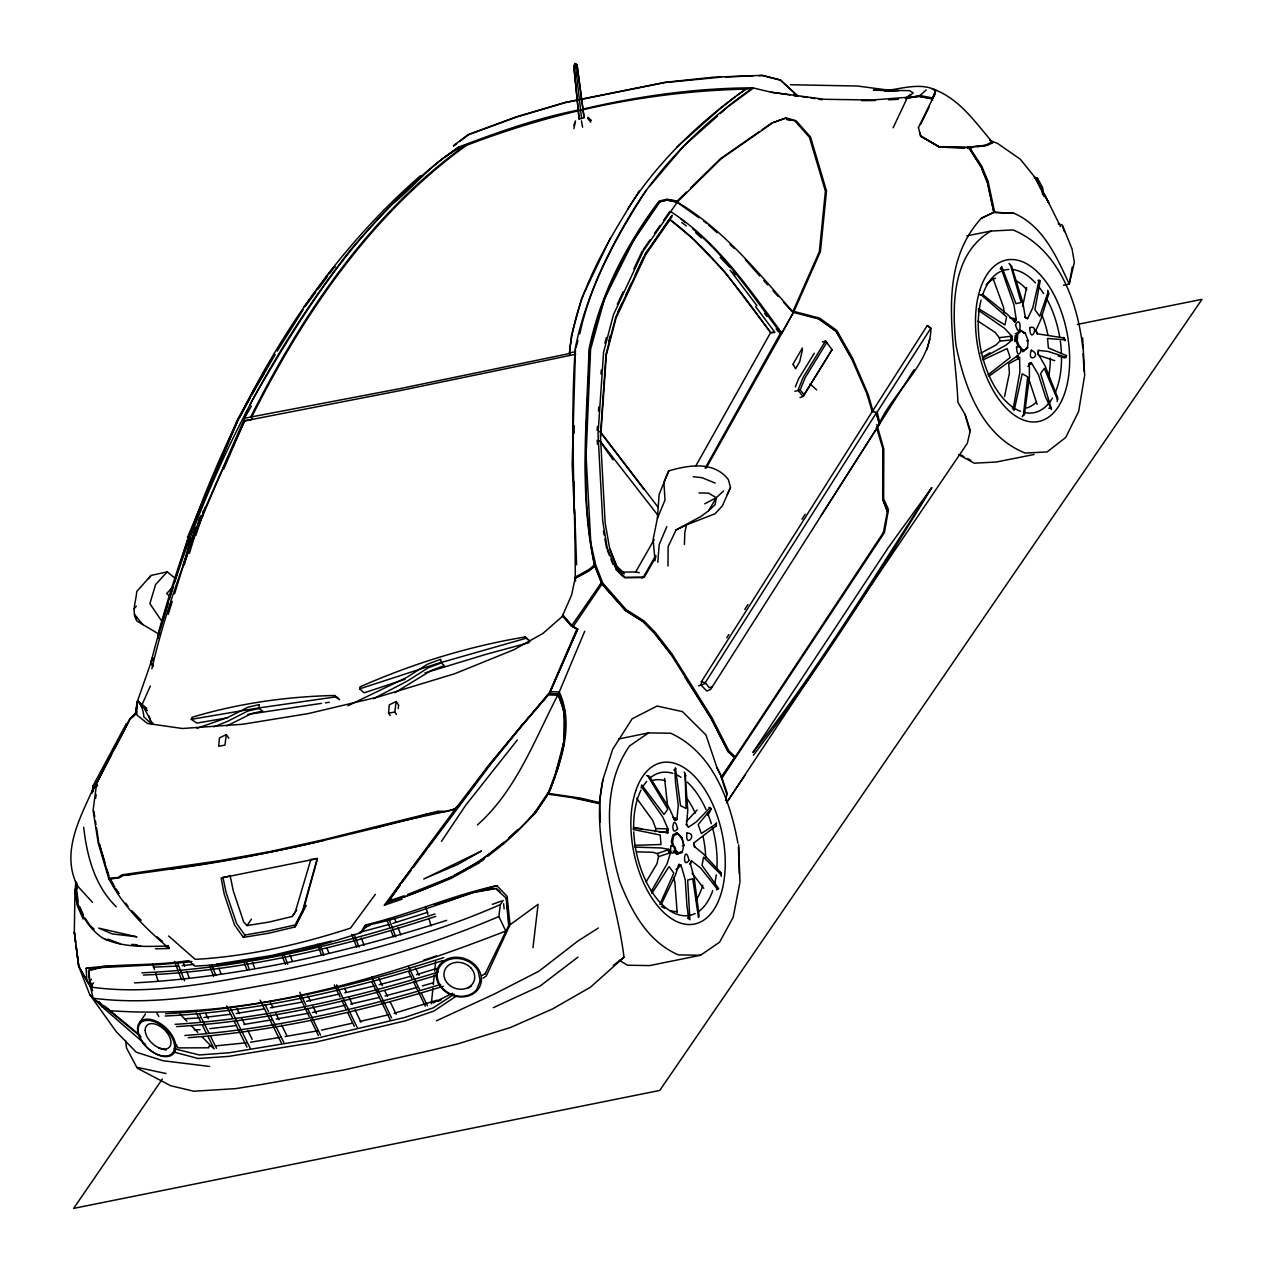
<?xml version="1.0" encoding="UTF-8"?>
<svg xmlns="http://www.w3.org/2000/svg" width="1272" height="1272" viewBox="0 0 1272 1272"><rect width="100%" height="100%" fill="white"/><g stroke="black" fill="none" stroke-linecap="round" stroke-linejoin="round"><path stroke-width="1.5" d="M574.117 482.008L574.324 499.626M574.117 433.323L574.117 425.532M882.784 449.429L882.688 499.467L887.538 512.123M75.827 888.094C75.891 907.874 86.305 926.366 102.237 937.814C122.621 948.022 146.137 946.495 168.333 946.05M76.336 889.684L76.877 882.832M76.829 888.953L76.845 887.856M667.991 566.04L668.134 546.642L676.036 529.947L700.92 516.464L708.583 510.788L715.118 504.65L716.263 497.702L723.561 490.992M564.736 732.275L564.895 714.864M883.595 532.205L734.739 757.699L728.22 751.736L711.318 718.505L670.98 654.428L654.476 633.17L643.06 621.579L625.586 610.56L601.974 584.087L594.835 565.77C579.65 494.967 587.362 421.525 589.715 349.784C600.686 295.676 626.81 246.196 659.135 201.866L666.592 200.006L678.024 201.23L721.351 158.634L772.867 122.748L786.319 117.978L796.065 120.745L810.534 136.994L826.514 190.959L820.44 251.49L793.49 312.435L706.278 467.937M1037.221 333.805L1035.837 330.1L1037.221 333.805L1064.282 338.034L1065.173 340.753M78.148 901.657L76.336 887.363L74.984 889.732L74.333 932.058L78.753 966.386L89.74 994.577L116.181 1031.608L136.231 1052.214L163.07 1060.737L209.657 1066.461M428.06 847.708L490.674 764.186L522.474 725.151L549.552 693.542L558.583 693.86C573.322 725.676 560.427 761.674 548.407 792.345L534.844 812.331M691.443 860.794L690.124 864.356L691.443 860.794L700.697 868.076L717.567 889.382L718.664 888.635L702.033 865.373L703.575 857.185L721.303 874.945L721.129 876.313M562.796 615.092L571.907 625.363L577.552 629.29L571.589 626.062L562.796 615.092L571.637 594.946L575.119 578.283L588.65 570.556L594.835 565.77L594.406 564.959C579.11 494.252 586.726 420.857 589.031 349.196C600.066 294.977 626.015 245.162 659.023 201.119L667.053 199.179L678.024 201.23L676.752 201.485L677.276 202.153C723.991 229.675 757.889 272.478 793.378 312.419L819.184 319.129L836.229 331.356L851.97 359.022M712.352 686.53L709.379 687.786L705.245 682.714L876.249 413.098L872.783 410.745L927.256 325.6L930.897 328.128C931.152 363.808 890.798 394.384 878.237 426.009L710.603 689.456L706.866 691.046L701.254 685.29L701.397 681.697L872.783 410.745M641.104 788.052L641.756 784.999L664.016 814.478L667.8 809.183L648.036 776.159L646.494 775.427M575.516 578.013L575.23 577.106C575.453 500.755 569.84 424.45 575.294 348.067C585.692 297.282 608.35 250.234 635.428 206.35C665.622 159.239 707.2 119.95 752.833 87.848L771.055 92.22L790.039 94.859M684.113 772.12L685.083 773.519L686.117 808.515L680.536 805.637L675.416 767.779M575.421 349.784L572.162 464.534L574.435 514.063M151.766 724.054L143.816 716.867C143.402 706.246 134.339 689.519 137.058 715.134L147.457 723.482L182.437 728.506L242.682 724.261L308.317 713.576L377.959 697.04L454.851 673.683L513.872 649.738L542.905 633.456L562.78 616.046M684.416 544.527L684.797 532.698L686.53 524.843L715.118 513.729L722.417 505.795L730.51 487.478L728.395 479.655C713.974 460.782 688.486 465.027 668.722 470.91L663.889 482.247L665.018 499.991L657.401 518.372L653.124 539.344L655.016 560.682M932.503 100.424L932.153 98.707L919.099 96.402L872.004 100.011L824.367 99.28L771.055 92.22M989.934 352.805L982.556 357.114L982.986 359.865L1007.106 348.592L1010.175 357.512L988.137 374.779L989.266 376.401M884.342 90.725C901.037 89.088 919.974 82.124 935.969 90.233L931.979 99.916L932.153 98.707M1022.132 416.66L1023.372 415.419L1027.697 376.814L1022.211 373.825L1014.166 410.427L1012.242 407.883M1057.159 401.491L1057.763 397.802L1045.107 365.986L1038.016 353.664L1038.429 350.388L1047.905 351.406L1065.825 357.225L1066.588 355.381M597.156 430.397L597.427 426.502M598.476 410.935L598.746 407.04M600.988 373.968L601.259 370.072M600.734 436.185L606.331 355.015L616.093 317.984L645.794 254.495L669.438 220.581M657.401 518.372L659.135 494.474L668.722 470.91M715.659 826.609L716.311 822.682M657.799 562.335L659.182 544.575L666.814 526.672M1015.136 335.665L1014.69 341.405L1016.074 341.119L1016.662 333.487L1020.414 330.132L1025.137 333.041L1028.078 340.499L1027.49 348.146L1022.354 351.772M226.925 725.883L251.522 713.592L262.7 711.048L258.963 708.504L259.281 704.593L248.088 707.137L227.704 717.503L197.065 728.284M390.234 715.595L388.58 713.163L389.296 704.831L396.18 701.508L398.661 705.165L398.2 708.663M707.852 815.352L711.255 808.992L710.062 807.64L696.436 821.776L688.502 827.213L686.53 824.956L687.77 810.328L685.083 773.519M1023.372 415.419L1024.437 414.656L1029.414 377.307L1029.334 363.347L1031.21 362.568L1038.54 374.922L1045.441 396.737L1051.467 409.584M985.434 145.231L968.342 147.282L968.231 148.506L967.451 147.345L939.293 146.884L920.817 136.104L939.722 147.043L968.819 147.584L981.157 166.696L987.438 181.816L993.861 212.345L1014.007 213.314C1043.294 225.939 1056.634 256.928 1069.227 284.069L1063.392 285.246M676.879 819.629L675.989 818.405L674.001 819.279L674.939 820.472L676.879 819.629L678.278 805.303L675.48 782.137L674.828 769.481L675.83 768.717M75.732 881.258L75.35 889.51L76.447 888.301M431.367 1003.815L432.909 988.423M433.307 984.576L434.261 974.972M434.658 971.124L435.628 961.505M570.492 355.317L569.411 353.536L571.494 335.57L581.686 298.189L610.226 238.357M532.968 947.719L538.088 904.344L510.04 924.76L486.286 975.99L483.01 978.184M655.398 831.729L655.78 828.549L652.695 820.392L636.652 798.244M93.476 982.843L90.598 987.04L93.063 998.186L110.06 1010.699C245.909 1020.224 380.455 979.774 505.795 931.04L498.847 916.524L500.357 904.583L503.235 900.369M95.654 798.244L96.147 794.491M226.337 734.596L224.953 745.106L218.72 746.251L219.436 737.919L226.337 734.596L228.817 738.253M396.451 714.467L394.797 712.018L396.18 701.508M159.223 634.855L159.747 631.039M158.889 633.885L159.413 630.022M641.708 787.05L662.712 816.974L668.293 829.519L667.832 832.842L666.464 832.333L666.926 828.915L655.78 828.549M1013.212 408.566L1019.874 372.108L1019.619 357.861L1017.727 355.556L989.378 375.876M91.95 793.426L93.031 785.778L126.405 723.53M92.84 791.836L93.365 788.115L96.704 785.54M93.333 791.105L93.858 787.384L97.388 785.094M157.935 638.401L158.968 630.992C206.255 461.688 285.516 292.878 420.46 175.775M548.407 792.345L548.598 794.253L580.159 798.752L599.207 803.22L602.944 779.529L612.643 749.351L632.184 718.76L657.099 706.04L682.492 711.652L706.008 735.041L717.074 768.002L721.701 777.272L727.218 793.156L725.501 800.549M584.087 117.644L577.043 64.84L575.262 63.6L573.783 66.096L579.142 119.091L584.087 117.644L577.043 64.84L573.831 65.794L579.142 119.091M602.944 779.529C589.97 839.933 617.015 898.207 623.964 957.26L590.478 987.199L552.62 1008.919L510.406 1027.522L457.761 1043.899L430.62 1050.449L343.631 1070.022L260.553 1084.682L235.495 1088.641L193.853 1091.233L170.782 1085.763L137.265 1068.194M405.084 679.28L364.11 692.843L359.674 688.836L359.96 686.912C412.7 663.666 468.207 646.415 525.098 636.97L529.915 641.12M152.227 658.944L137.646 700.649L135.707 713.163L129.76 718.998L96.624 783.584L93.079 810.487L98.23 843.05L108.629 878.237L119.409 877.442L122.589 875.359M564.116 714.546L564.72 710.682M573.831 128.599L575.389 122.064M137.487 701.365L135.436 713.894L130.03 719.093L116.96 743.85M1084.396 376.957L1078.64 411.428L1065.713 437.457L1047.142 451.926L1025.2 453.07C981.793 435.803 964.446 387.07 955.924 344.76C951.806 305.248 952.219 253.605 991.047 231.043L1012.989 229.914C1058.781 248.883 1077.702 302.132 1082.806 347.892M1072.232 267.184L1069.227 284.069L1074.347 262.35L1072.073 249.074L1062.613 225.716M158.793 634.044L136.915 621.022C131.255 611.753 136.009 601.306 136.788 591.464L151.018 575.453L167.22 571.843L175.52 578.633M548.598 794.253L548.741 793.41C561.047 761.785 574.499 724.738 559.267 691.936L584.691 631.294M650.867 246.307L672.157 215.302L645.54 253.478L615.791 317.046L606.013 354.236L600.416 435.549L605.138 522.728L609.67 548.677L616.666 566.422L624.266 573.942M739.684 883.595L733.165 917.319L719.586 942.202L700.57 955.256L649.61 965.591L627.462 965.225L619.385 960.328M1022.577 306.52L1026.631 287.44M883.324 532.841L887.458 511.01L882.943 499.817L883.166 449.906L876.376 426.963M1004.546 396.61L1009.427 372.998L1008.712 363.856L1019.619 357.861M402.127 899.145L384.367 905.203L455.249 809.087L458.254 806.718L456.998 808.404C430.572 815.67 402.842 819.629 376.146 827.738M1011.383 266.42L1009.03 263.368M1027.84 366.479L1031.21 362.568M151.861 668.802C171.799 582.624 207.813 500.945 244.749 420.857L243.97 418.393L247.833 409.934M637.32 851.858L652.647 852.256L657.274 853.576L658.562 856.628L656.924 863.879L646.192 881.703M673.158 850.952L676.529 854.291L682.205 852.319L683.811 845.149L681.935 837.882L677.849 833.844L673.953 835.386L672.522 841.619L674.399 848.869L678.485 852.924L682.38 851.381M802.521 349.466L799.691 361.725L795.572 368.785L793.521 364.937M635.443 847.931L634.664 845.339L661.027 844.497L660.216 835.02L633.249 829.503L633.551 827.468L642.058 828.867M1029.334 363.347L1028.984 364.81L1030.908 364.015M557.231 770.514L559.203 762.898M562.176 751.466L564.148 743.834M153.467 665.733L150.891 662.505C189.385 513.347 255.465 370.47 351.056 249.201C383.699 212.058 417.566 174.868 458.779 147.027C497.956 132.209 537.627 117.978 578.84 109.964M555.769 772.661L563.735 742.212L564.212 711.414L558.074 694.592L549.79 694.353M927.002 349.45L929.737 339.036M604.916 343.17L606.394 337.525M608.747 341.309L610.194 335.776M579.778 333.884C590.828 281.78 617.715 234.7 646.24 190.244M575.93 347.94L577.965 340.546M573.831 125.276L575.548 120.888M1047.715 290.318L1048.287 291.59L1039.733 316.283L1034.899 309.7L1040.258 280.555L1039.049 280.349L1032.737 307.888L1027.553 318.7L1024.787 316.712L1027.553 318.7M794.889 391.299L800.168 389.963L805.208 377.609L826.832 342.406L825.544 340.976L803.268 377.164L797.989 390.234L803.093 396.435L832.047 349.657L803.093 396.435L800.009 397.5M195.761 535.528L205.094 507.464M193.996 537.007L199.64 517.99M183.136 565.118L191.039 538.867M184.265 564.879L195.538 527.387M189.449 553.272L200.722 515.78M685.703 776.302L685.99 775.379M160.304 629.163L168.27 602.992M169.399 599.255L173.374 586.169M174.518 582.433L187.588 539.439M168.206 614.456L172.261 601.322M174.582 593.817L190.784 541.284L245.544 416.183L251.379 406.118M109.265 878.713L109.09 879.286C123.591 906.666 145.771 928.751 169.303 948.483L155.47 948.785M635.634 847.12L661.456 847.979L669.231 849.426L670.551 852.717L667.132 863.704L651.407 891.195L651.884 893.373L669.04 866.566L673.81 873.101L659.914 904.297L661.186 904.456L675.448 874.993L678.978 864.372L681.061 865.167L685.258 879.922L686.896 905.139L688.645 918.543L689.901 919.688L687.659 880.081L692.747 878.745L698.471 917.478L699.123 915.888L694.162 877.664L690.187 863.084M310.956 859.157L295.343 911.706L292.258 916.492L269.267 922.025L247.007 925.587L243.747 922.089L233.364 891.211L230.073 875.438M549.552 693.542L577.552 629.29L571.43 626.142L562.256 615.871M150.891 662.505L152.608 657.354M648.036 776.159L649.277 776.397L655.509 787.718M227.147 717.901L196.826 723.084L191.293 719.316L192.008 717.313C238.166 703.384 286.311 696.611 334.457 695.482L338.622 698.312M1048.287 291.59L1048.685 293.784L1040.941 319.304L1035.837 330.497M153.037 658.228L150.557 663.73L153.212 666.003M1000.253 269.012L1001.7 266.627L1015.946 303.674L1021.162 302.434L1010.35 264.56M550.172 789.451L552.795 782.646M554.115 779.243L555.419 775.825M978.597 311.704L978.502 308.571L1004.944 324.948L1006.645 316.823L981.284 294.961L979.694 294.85M934.046 96.577L935.222 93.54M932.169 99.359L935.54 90.805L931.963 88.722C958.77 97.658 974.877 121.874 992.542 142.369L986.309 145.39L977.421 146.852M795.334 386.927L798.625 378.77L814.303 353.234M550.092 691.857L577.822 628.813M223.554 469.448L244.367 421.032M199.879 510.835L201.389 507.162M205.921 496.175L208.195 490.69M209.705 487.017L211.979 481.532M213.489 477.875L215.747 472.373M217.274 468.716L237.419 421.398M187.477 537.468L237.308 419.983L267.708 365.239M188.145 537.579L236.862 422.463M150.366 686.005L141.383 706.103L147.409 710.571M243.97 418.393L250.679 417.057C302.545 313.564 370.438 213.601 465.473 145.088L466.315 145.437C555.467 111.189 650.628 91.139 746.203 89.104L753.056 88.277L729.11 105.926M576.868 629.147L549.52 692.429L489.386 764.329L455.837 808.356M676.02 869.555L681.061 865.167M250.139 404.846L252.46 399.758C292.528 330.577 334.806 261.73 391.633 204.792C416.008 185.14 436.153 157.728 465.473 145.088M727.25 494.458L730.51 487.478M617.286 304.342L623.089 291.94M633.853 268.901L642.137 251.172M617.874 312.117L622.008 303.308M626.126 294.5L631.071 283.942M635.205 275.134L643.457 257.532M893.119 127.82L907.143 98.071M1048.207 294.802L1048.685 293.784M109.551 878.332L109.09 879.286L119.266 877.68L122.382 875.661C189.751 866.916 256.96 856.215 323.104 840.553M134.752 714.657L136.454 711.143M485.03 974.05L509.038 924.776L508.498 918.956M918.257 127.884L932.551 98.882L919.004 96.306L907.333 98.198M93.031 785.778L96.481 783.123L116.245 744.47M920.403 124.608L929.037 107.325M678.978 864.372L678.262 865.771L680.425 866.582M726.884 794.634L721.288 777.303L734.596 757.683M294.977 926.986L303.086 911.086L317.507 858.568L221.121 877.966L224.19 894.041L234.509 924.903L243.365 937.369L268.646 933.235L294.977 926.986L306.234 905.41M547.294 794.269L547.898 793.092M130.03 719.093L115.1 747.825M239.247 417.932L255.751 386.736L264.067 373.507M111.411 754.757L96.481 783.123M721.288 777.303L735.264 756.729L728.84 750.782L711.795 717.44L671.886 653.808L655.318 632.454L643.743 620.704L626.11 609.606L602.737 583.021L595.662 564.736L590.828 543.208L586.074 455.917L590.558 349.418L604.534 298.682L633.615 240.472L659.866 201.866L667.546 200.006L677.276 202.153L643.266 250.95L613.438 314.756L603.564 352.344L598.031 434.054L602.721 521.17L607.253 548.073L615.441 567.678L625.156 577.424L644.3 577.25L655.986 556.802M878.237 426.009L914.043 369.707M237.641 420.635L249.948 398.438M251.84 395.02L275.181 354.411M779.609 333.471L781.883 333.01L793.378 312.419M695.816 465.95L770.641 332.564C740.717 291.701 710.857 249.741 669.629 219.372L667.355 222.648M705.149 468.16L780.611 332.962C753.167 296.71 727.886 258.105 692.668 228.737M92.618 990.634L86.894 980.903L86.114 968.342L159.62 964.573L186.905 962.188L189.194 960.948L194.743 966.116C251.284 963.54 307.156 950.502 360.739 932.71L364.762 925.603C409.934 917.525 452.53 897.491 496.891 885.662L507.099 896.331L510.04 924.76M615.934 567.328L620.863 572.146L635.666 571.971L654.206 539.535M655.827 555.323L643.171 577.472L624.027 577.647M877.267 426.629L879.827 423.067L877.171 412.048L930.897 328.128M792.774 364.555L802.378 348.035M708.583 510.788L716.263 497.702L708.599 493.138L698.996 492.964M1016.296 319.749L1015.12 318.716L1013.736 321.069L1014.961 322.023L1016.296 319.749L1013.975 304.835L1001.096 268.185M931.708 487.701C873.912 577.17 818.866 668.675 752.913 752.515L888.746 546.928L931.708 487.701C875.852 579.189 818.357 669.867 753.406 755.218M277.248 351.104L303.118 309.748M726.741 637.876L728.856 634.537M744.74 609.511L747.904 604.502M801.98 519.23L805.16 514.222M919.099 96.402L926.207 89.962M821.187 515.43L879.556 423.926L876.249 413.098L873.133 411.079M639.275 190.927C608.08 240.869 574.96 293.705 569.411 353.536L399.98 388.628L250.679 417.057M627.859 208.831C658.34 161.003 700.379 121.238 746.457 88.531M441.511 841.317L465.584 805.399L517.338 739.986M835.625 638.194L726.439 802.823M836.706 636.557L842.08 628.416M844.242 625.156L849.617 617M851.779 613.74L967.324 443.292L970.345 430.349L965.066 414.433L957.927 402.35C955.447 341.309 935.349 268.36 981.38 218.196L993.861 212.345L987.883 184.838M243.365 937.369L245.305 934.491M573.259 626.412L601.974 584.087M727.473 801.265L744.899 775.491M139.936 1022.1L145.469 1013.975M92.474 986.897L89.517 981.968L91.409 979.202M247.007 925.587L251.443 919.131M162.339 1079.006L73.633 1208.4L659.739 1090.438L1202.008 299.333L1077.384 324.408M292.258 916.492L296.678 910.021M722.162 777.892L884.453 532.539L888.476 509.579L883.643 498.799L883.786 448.968L876.821 424.594M571.907 625.363L601.29 582.799M535.289 812.888L548.359 793.601C560.491 762.85 573.163 726.662 558.154 694.846L558.074 694.592C534.447 739.827 516.448 790.31 477.366 824.987M643.266 249.566L650.024 239.867M654.524 233.396L660.152 225.319M663.539 220.469L669.756 211.565M645.381 254.177L648.688 249.439M304.167 306.775L333.28 267.597L335.379 266.866M305.2 306.441L315.663 292.322M318 289.189L327.302 276.66M329.639 273.512L334.282 267.247M401.825 882.863L410.951 870.636M413.225 867.583L426.915 849.235M375.335 894.359L350.468 928.131C300.256 944.46 248.008 956.385 195.188 959.374L168.604 935.969M490.165 764.09L399.647 884.612L387.992 901.848L405.784 896.537M148.427 578.76L151.018 575.453M456.521 808.149L457.777 806.559M489.656 764.838L521.886 725.056M649.992 185.823L683.795 145.994L717.408 116.165M521.377 725.787L548.28 694.878L558.154 694.846M686.292 821.505L697.12 809.994M134.005 608.795L136.374 606.203M167.22 571.843L155.597 584.548L149.873 603.659L161.941 621.436M173.119 586.535L166.648 593.595L169.685 596.012M360.739 932.71L366.05 927.018L370.152 925.285M711.223 808.738L698.153 824.654L701.349 833.51L716.518 823.572M978.995 310.702L1004.451 328.255L1011.924 336.142L1012.385 339.815L999.84 341.087L996.199 344.855L980.871 353.139M1017.727 355.556L1016.694 356.605L1018.649 358.99M535.353 811.584C497.304 856.962 444.278 885.455 387.992 901.848L400.171 885.121L388.103 901.816L391.283 901.466M517.068 831.681L535.369 813.094L548.471 793.299M671.791 217.226L669.629 219.372L692.97 238.818L725.056 272.113L770.641 332.564M686.403 192.12L676.545 201.819L699.028 217.862M690.632 187.954L720.238 158.857L758.859 131.938M384.367 905.203L391.585 898.684M508.959 837.707L517.577 829.646M517.497 830.966L504.571 843.05L487.653 856.406M1027.601 347.336L1024.183 350.388L1019.89 347.749L1017.234 340.976L1017.775 334.027L1021.178 330.99L1025.471 333.63M676.64 147.282L720.477 108.359L735.391 96.688M720.318 113.558L727.632 107.071M594.406 564.959L588.936 569.538L575.23 577.106M132.542 717.313L136.024 713.735L137.646 700.649L146.789 708.345M1040.957 189.401L1035.217 177.667L1020.255 159.159L997.534 143.418L989.727 140.349M457.189 807.466C445.772 814.541 431.256 810.773 419.203 816.942C337.032 837.771 254.591 858.25 170.384 869.158M906.093 98.866L913.232 92.936L909.559 90.63L873.371 90.169L898.302 90.853M1012.385 339.815L1005.977 345.125L983.081 357.798M594.819 566.294L588.777 571.08L575.119 578.283L575.628 580.986M906.634 97.483L910.482 94.446M97.594 785.54L93.365 788.115C79.723 818.739 60.786 852.304 77.338 885.789L92.554 902.436M504.65 841.73L480.053 861.144L454.597 875.216M481.5 861.255L484.584 858.823M1065.825 357.225L1064.903 357.925L1058.129 356.033M613.263 965.448L623.964 957.26M577.933 957.148L540.012 986.102L493.377 1007.663M453.691 146.057L456.664 143.8M459.637 141.526L468.573 134.737L516.75 117.008L565.643 102.555L665.033 82.553L721.383 77.115M453.341 145.755L468.239 134.514L516.416 116.817L565.293 102.364L664.684 82.362L713.21 77.21L762.278 75.334L780.324 79.945L797.624 95.909L793.823 95.384M204.442 510.183L203.011 511.265L203.266 515.812M445.534 156.917L458.779 147.027L460.432 148.236M716.375 825.655L693.876 842.891L694.576 846.834L693.876 842.891M762.071 129.696L771.738 122.971M466.315 145.437C371.281 214.03 303.324 313.993 251.443 417.534L251.92 419.442L244.749 420.857L400.457 390.536L575.644 354.268M736.885 95.511L746.203 89.104M737.903 843.193C730.176 800.517 712.892 752.563 670.71 733.244L648.577 732.879L629.561 745.933C601.99 785.571 606.919 837.564 619.814 881.623C631.357 911.197 647.782 941.773 678.421 954.89L700.57 955.256M981.284 294.961L982.334 294.245L1007.313 314.264L1014.961 322.023M456.823 995.706L433.927 1011.049L405.402 1020.812L315.583 1042.166L228.531 1056.412L198.162 1058.511L173.755 1052.024M468.287 988.042L471.562 985.848M877.171 412.048L876.042 412.796L879.556 423.926M454.247 994.132L433.18 1007.885L404.894 1017.409L315.79 1038.461L229.326 1052.739L199.275 1054.965L174.2 1048.732M598.317 928.019L577.711 941.169L539.01 971.156L494.204 994.1L436.407 1020.828M482.104 975.513L485.379 973.541M394.733 692.811L431.16 670.503L444.31 665.622L441.32 662.919L440.684 659.293L427.551 664.191L406.961 677.276L347.94 705.722M479.973 862.464L451.115 878.427L407.597 895.806M437.95 1001.477L441.225 999.713M658.562 856.628L670.551 852.717M704.783 503.807L716.263 497.702M373.539 698.694L407.597 680.902L428.187 667.816L441.32 662.919M549.265 694.146L550.299 693.622M673.81 770.005L674.828 769.481M905.346 98.501L919.688 95.48L932.933 98.023M433.132 1002.924L452.514 993.225M993.496 142.289L987.247 145.326L968.342 147.282M676.036 529.947L686.53 524.843M986.961 144.483L991.54 142.273M981.38 218.196L994.02 212.281M705.229 683.525L698.455 685.862M657.274 853.576L669.231 849.426M500.357 904.583C429.427 935.747 354.109 955.065 278.441 970.679C216.669 981.396 153.546 995.928 90.598 987.04M498.847 916.524C428.298 946.861 353.998 967.324 278.822 982.429C217.782 993.639 155.327 1006.311 93.063 998.186M407.676 894.486L451.21 877.108M213.871 726.789L227.402 721.415L247.77 711.048L258.963 708.504M682.396 845.737L683.78 845.451L681.697 837.453L677.197 833.001L672.904 834.702L671.346 841.555L672.586 846.357M165.853 946.829L167.475 946.225M492.391 904.36L501.422 901.037M773.408 122.382L785.19 118.201L794.936 120.983L809.405 137.233L825.401 191.198L819.327 251.729L792.631 312.165L783.441 302.148M448.809 900.878L472.453 892.515M822.443 342.041L825.544 340.976L832.047 349.657M118.996 876.806L122.128 874.802L218.959 860.794L270.157 851.524L323.024 839.854L437.997 811.218L444.31 811.345M388.612 901.085L391.363 900.147M393.175 899.527L404.051 895.822M435.803 916.381C341.389 947.433 242.952 971.077 143.386 975.067M442.72 960.599C352.916 989.346 259.615 1011.335 165.233 1016.026M437.361 975.052C352.662 1000.889 265.196 1021.305 176.633 1026.599M443.276 986.277C360.421 1011.812 274.832 1031.147 188.288 1037.682M427.678 912.278L392.825 923.377M434.96 913.98C340.308 945.048 241.664 968.644 141.86 972.81M423.592 960.233L436.439 955.892M443.721 957.593C353.727 986.579 260.204 1008.426 165.63 1013.736M436.582 968.469L416.405 974.686M438.363 972.031C352.885 998.297 264.528 1018.777 175.123 1024.342M716.486 889.748L717.567 889.382M440.605 984.48C357.448 1009.666 271.683 1029.318 184.869 1035.456M437.107 1000.174L394.082 1013.339M359.674 688.836L436.853 663.714L526.592 638.115M446.647 920.356C345.523 952.633 240.774 977.166 134.53 982.89M424.991 672.92L486.222 654.269L529.168 642.63M365.875 924.855C410.3 914.234 452.307 895.218 496.891 885.662M389.168 924.41L359.292 932.44M410.92 976.244L379.151 984.751M416.834 987.469L385.066 995.976M422.32 985.911L433.323 982.779M434.96 904.615L447.092 901.339M331.817 940.946L272.081 955.431L216.24 964.208M388.58 1014.754L360.04 1021.448M375.335 985.721L344.807 992.812M379.358 997.423L350.722 1004.021M103.366 966.958L88.484 970.647L89.517 981.968M321.482 1030.145L352.328 1023.181M306.552 1001.287L339.067 994.084M312.467 1012.512L344.982 1005.293M310.479 859.856L317.316 858.362L302.752 910.068L295.168 924.935L269.505 930.738L244.86 935.047L236.56 923.393L226.13 892.562L222.95 877.362L229.596 876.138M582.687 109.138C638.496 96.147 695.434 88.038 752.833 87.848M569.713 352.853L574.865 351.803M618.749 738.937L648.577 732.879M1015.279 333.757L1016.662 333.487M1023.769 333.312L1025.137 333.041M1026.711 340.769L1028.078 340.499M1026.122 348.433L1027.49 348.146M641.374 577.838L644.3 577.25M675.83 833.271L677.197 833.001M680.329 837.723L681.697 837.453M680.822 852.59L682.205 852.319M966.815 235.845L991.047 231.043M1034.104 454.502L996.167 462.038L974.209 463.183L958.516 454.645M388.58 713.163L394.797 712.018M264.497 1008.855L236.195 1013.482M270.221 1007.822L302.736 1001.986M272.319 1019.747L243.97 1024.437M276.151 1019.047L308.651 1013.196M86.114 968.342C119.743 963.429 154.278 966.116 188.065 960.646M281.287 1037.205L250.505 1042.197M285.103 1036.537L317.65 1030.829M191.293 719.316L255.402 708.44L335.49 696.913L339.64 699.759M474.281 891.863L494.252 888.476M247.802 714.419L321.562 703.337M473.931 892.372L495.714 888.683L506.129 898.112L508.689 925.285M968.517 148.315L972.078 147.727M246.641 1042.754L216.24 1045.822M230.63 1014.277L203.886 1017.473M236.544 1025.502L209.8 1028.682M188.24 961.902L191.913 961.394M977.993 321.101L995.006 332.31L999.347 337.652L1011.924 336.142M325.457 702.812L329.353 702.287M993.559 212.329L1014.007 213.314M126.516 966.005L103.716 966.45L88.833 970.139L89.867 981.459L91.838 984.751M1037.92 280.476L1039.049 280.349M124.497 875.152L134.037 874.15M178.255 966.036L153.26 967.181M182.135 965.623L193.773 964.399M200.006 1017.886L184.599 1018.761M885.996 91.028L895.504 90.058L884.12 90.598M208.719 1046.379L212.472 1046.093M774.743 332.453L770.546 332.723L774.648 332.008L755.504 306.441M875.263 100.552L861.573 100.615M888.746 99.82L898.382 99.296M725.31 76.956L752.801 75.922M758.684 75.7L762.612 75.557L780.69 80.247L797.624 95.909M194.346 1029.875L200.101 1029.716M614.694 566.135L616.666 566.088L623.598 572.845L620.863 572.146M208.926 1047.81L178.144 1047.905L176.108 1044.598M790.357 84.747L857.36 86.019L894.566 90.932M550.712 691.698L559.267 691.936M964.621 148.156L939.261 147.075L920.546 136.247L918.511 127.661M1048.891 408.248L1050.036 408.296M1065.157 339.847L1047.524 338.479L1048.382 347.924L1066.524 355.667M659.087 831.92L666.464 832.333M131.62 944.412L137.344 944.762M137.36 946.066L141.192 946.288M693.176 476.714L702.08 477.7L715.214 483.074M794.014 95.639L797.783 96.068M93.858 787.384L94.7 787.479M1034.804 178.016L1037.57 178.382L1042.611 187.62L1044.058 196.778M548.741 793.41L580.636 798.164L599.668 802.632M667.832 832.842L633.885 827.945M801.567 96.577L807.227 97.435M810.995 98.023L814.78 98.596M818.548 99.184L822.332 99.757M574.356 798.164L599.621 803.681L600.273 822.157M967.451 147.345L968.819 147.584L980.935 166.871M1009.825 317.746L1015.12 318.716M635.666 571.971L639.355 572.702M666.592 200.006L677.276 202.153M166.028 1073.536L136.74 1067.272L126.532 1048.001L125.546 1040.496M708.917 807.402L710.062 807.64M1058.24 223.856L1062.056 224.842L1064.426 231.647M794.014 311.433L819.74 318.159L836.769 330.434L852.526 358.084L868.251 394.59L873.069 411.46M701.397 681.697L705.245 682.714M158.73 1048.033L166.234 1050.036M1054.742 360.66L1038.699 355.365M672.761 817.499L675.989 818.405M786.637 119.489L789.896 120.411M687.548 918.146L688.645 918.543M587.855 117.278L591.4 120.458M107.961 939.086L120.156 943.729M104.495 939.054L107.977 940.374M1034.168 177.031L1037.57 178.382M666.926 828.915L668.293 829.519M793.998 94.096L797.178 95.686M587.712 118.439L590.78 122.176M960.519 454.772L963.938 456.632M967.372 458.492L970.79 460.337M1063.233 337.462L1064.282 338.034M1020.573 349.562L1023.737 351.501M703.845 221.296L707.057 223.586M819.12 319.097L835.99 331.197L851.62 358.72L867.647 395.481M681.728 222.52L686.387 225.955M695.705 232.824L701.476 237.912M927.256 325.6L930.325 327.874M670.678 211.613C717.694 241.919 749.081 288.935 781.883 333.01M156.885 936.939L162.609 941.503M694.433 846.548L703.511 853.989L720.874 872.799L721.303 874.945M104.67 1006.152L139.888 1035.217M104.32 1006.677L141.081 1036.982M680.902 218.927L685.306 222.6M157.013 937.241L161.496 941.089M720 872.051L720.874 872.799M145.596 1044.551L102.173 1006.852L89.74 994.577M525.098 636.97L529.534 640.977M496.064 888.174L499.976 891.704M153.117 723.609L150.478 721.208L149.19 716.072M708.488 224.905L717.122 232.76M730.064 244.558L734.389 248.485M94.128 929.18L89.835 925.221L85.176 918.241M810.073 383.858L816.656 389.932M734.739 757.699L727.854 751.307L710.81 717.949L684.972 677.054M674.526 850.666L677.912 854.021M615.712 569.3L622.644 576.264M131.827 910.704L141.176 920.276M180.115 1014.182L186.92 1021.193M191.007 1025.391L197.812 1032.403M201.882 1036.601L212.774 1047.81M137.535 617.985L134.466 614.805L142.957 624.632M720.191 257.389L729.556 267.136M772.915 290.716L778.178 296.44M364.762 925.603L366.05 927.018M745.376 259.663L759.797 276.024M763.741 280.476L767.668 284.944M703.798 888.381L692.095 873.164M800.168 389.963L803.729 394.272M116.261 906.777C94.764 885.789 86.941 856.294 83.698 827.261M599.923 440.748L658.117 515.558M671.298 654.714L654.746 633.392L643.219 621.642L625.411 610.481L602.133 584.023L594.835 565.77M600.718 432.242L658.133 507.321M599.7 431.415L644.093 489.497M733.229 271.636L735.566 274.736M730.08 270.062L756.951 305.693M764.663 313.453L766.952 316.521M776.159 328.844L778.464 331.928M334.457 695.482L335.49 696.913M125.753 903.184L128.027 906.38M599.7 440.828L613.088 459.939M137.646 700.649L141.383 706.103M969.677 147.52L981.889 166.441L988.106 181.419L994.64 212.185M156.79 1013.116L158.825 1016.423M110.569 880.001L112.604 883.356M115.672 888.397L118.725 893.437M109.821 878.57L114.878 886.918M116.897 890.257L118.932 893.596M99.311 1001.986L102.173 1006.852L99.248 1001.795M92.411 989.998L78.753 966.386L76.082 946.638M649.277 776.397L669.152 807.911L674.939 820.472M86.894 980.903L78.753 966.386L76.066 945.414M1041.45 189.162L1035.217 177.667L1049.146 203.727L1041.45 189.162L1042.722 194.727M144.706 709.172L152.576 724.022M717.074 768.002L721.622 776.62M1057.636 399.869L1044.312 368.339L1040.576 373.539L1051.34 408.55M1044.694 194.823L1060.546 226.623M270.459 1002.574L273.019 1007.742M275.579 1012.894L278.997 1019.778M281.557 1024.946L286.677 1035.265M265.037 1004.578L268.456 1011.447M270.157 1014.897L283.815 1042.42M260.172 1000.142L281.446 1043.024M236.831 1008.41L239.406 1013.561M241.966 1018.729L244.526 1023.896M247.929 1030.765L252.206 1039.367M230.566 1008.664L250.186 1048.239M226.559 1005.977L232.506 1017.982M234.207 1021.4L246.975 1047.142M205.698 1013.593L208.258 1018.761M199.418 1013.864L208.799 1032.784M210.516 1036.235L216.479 1048.271M196.254 1012.878L200.515 1021.448M202.216 1024.882L206.462 1033.452M208.163 1036.887L214.125 1048.891M415.578 968.183L419.029 975.338M408.392 966.482L419.633 989.68M421.366 993.257L427.424 1005.755M408.614 971.76L411.969 978.661M413.638 982.095L425.341 1006.232M378.849 978.55L382.315 985.689M384.907 991.047L387.515 996.389M390.106 1001.748L396.164 1014.245M371.663 976.832L391.569 1017.886M371.917 982.111L390.297 1020.049M344.601 988.344L346.334 991.906M348.925 997.264L352.376 1004.403M354.983 1009.761L361.025 1022.259M336.555 984.846L357.321 1027.681M334.282 984.957L340.133 997.025M341.802 1000.476L345.984 1009.094M347.654 1012.544L354.332 1026.329M307.808 995.753L310.4 1001.112M312.992 1006.454L316.458 1013.593M299.747 992.255L305.805 1004.753M307.538 1008.314L320.528 1035.09M299.159 995.817L309.191 1016.503M310.861 1019.937L318.382 1035.456M167.984 945.494L169.303 948.483M79.866 906.872L83.523 915.188M83.141 919.02L77.131 905.33L74.984 889.732M981.634 168.524L987.501 183.009M667.943 849.982L669.311 853.385M1037.109 404.242L1028.332 377.689M609.86 548.868L616.666 566.088M607.396 550.363L609.479 555.625M610.862 559.139L612.929 564.402M1016.074 341.119L1018.411 347.097M252.492 962.427L254.623 967.881M246.641 962.411L249.487 969.677M218.879 968.262L221.01 973.716M211.597 964.589L215.858 975.513M183.327 962.634L184.742 966.275M186.873 971.729L189.003 977.182M177.476 962.602L184.567 980.792M244.415 963.206L247.229 970.488M209.387 965.384L213.617 976.308M174.55 961.584L181.61 979.774M387.117 920.419L389.9 927.701M391.299 931.343L393.398 936.812M351.788 934.411L356.685 947.163M317.364 944.253L321.562 955.177M281.971 955.288L285.469 964.399M394.574 918.511L395.958 922.152M398.025 927.622L400.791 934.904M388.787 918.479L395.687 936.701M361.312 937.973L364.078 945.271M354.141 934.3L358.974 947.052M326.888 947.815L328.955 953.284M319.701 944.126L323.851 955.065M290.096 955.208L292.163 960.678M284.292 955.177L287.758 964.287M673.54 878.078L674.828 881.782L677.149 912.469M965.066 414.433L970.011 431.828M152.735 963.89L154.484 969.534M155.645 973.303L157.966 980.839M992.971 278.282L1003.544 307.283L1004.133 312.976M686.53 824.956L686.26 824.065L688.502 827.213M99.248 843.4L104.829 862.257M107.055 869.794L108.74 875.454M98.93 843.034L108.995 877.012M867.297 395.131L872.449 412.367M920.006 132.988L920.912 136.263M425.913 906.904L427.933 914.504M428.934 918.304L430.954 925.889M1011.526 265.753L1022.863 302.784L1025.391 317.873M603.421 531.124L604.152 535.003M604.884 538.899L606.712 548.614M582.576 127.232L581.463 120.84M1038.429 350.388L1038.143 354.538L1038.016 353.664M93.921 811.393L94.796 816.974M95.384 820.694L95.972 824.415M96.561 828.152L98.628 841.174M999.347 337.652L999.84 341.087M76.845 893.469L77.369 897.269M575.453 65.158L575.262 63.6L577.011 65.142L573.783 66.096L575.262 63.6L581.59 118.598M75.573 941.598L74.333 932.058L75.636 942.997M1010.524 336.11L1011.002 339.878M667.673 806.718L664.572 778.369M503.601 903.756L504.141 908.844M506.479 897.603L506.844 901.482M507.21 905.362L508.132 915.077M1082.615 337.97L1084.698 375.94M1083.124 353.711L1084.078 371.154M597.22 440.223L597.427 444.182M576.582 564.784L574.642 509.516M738.682 844.767L739.986 882.482M738.428 847.041L739.35 873.975M1020.557 411.333A72.822 39.925 78.8 0 1 981.094 300.065M982.636 294.85A72.822 39.925 78.8 0 1 1000.412 271.588M1002.018 270.904A72.822 39.925 78.8 0 1 1008.839 269.425M1012.417 269.521A72.822 39.925 78.8 0 1 1035.44 282.845M1037.888 285.644A72.822 39.925 78.8 0 1 1043.581 293.53M1046.458 298.348A72.822 39.925 78.8 0 1 1059.735 337.287M1060.307 341.071A72.822 39.925 78.8 0 1 1061.389 352.598M1061.516 358.307A72.822 39.925 78.8 0 1 1054.965 393.143M1052.405 398.104A72.822 39.925 78.8 0 1 1023.769 412.351M986.07 284.912A66.875 36.777 78.7 0 1 995.578 278.123M1015.072 280.126A66.875 36.777 78.7 0 1 1026.711 289.571M1041.784 314.566A66.875 36.777 78.7 0 1 1047.937 335.124M1050.322 358.052A66.875 36.777 78.7 0 1 1048.541 376.878M1036.394 402.095A66.875 36.777 78.7 0 1 1024.819 408.376M695.18 913.519A72.822 39.909 78.5 0 1 633.758 831.793M633.647 827.977A72.822 39.909 78.5 0 1 640.977 790.15M642.742 786.923A72.822 39.909 78.5 0 1 646.669 781.406M649.404 778.591A72.822 39.909 78.5 0 1 672.904 773.392M676.116 774.616A72.822 39.909 78.5 0 1 680.981 777.287M687.293 782.185A72.822 39.909 78.5 0 1 706.04 809.548M707.518 812.999A72.822 39.909 78.5 0 1 711.334 823.684M712.431 827.404A72.822 39.909 78.5 0 1 716.82 869.126M716.263 874.85A72.822 39.909 78.5 0 1 714.61 884.008M712.702 890.639A72.822 39.909 78.5 0 1 698.344 911.674M677.276 911.547A66.875 36.729 78.6 0 1 669.74 910.466M664.731 908.367A66.875 36.729 78.6 0 1 661.376 906.332M652.234 780.563A66.875 36.729 78.6 0 1 665.161 780.738M687.007 798.562A66.875 36.729 78.6 0 1 695.339 813.126M703.098 836.674A66.875 36.729 78.6 0 1 705.737 857.678M702.732 885.233A66.875 36.729 78.6 0 1 695.848 900.338M1016.535 346.859C1017.187 365.159 1026.52 342.248 1016.535 346.859M1015.485 324.916C1021.098 342.677 1022.036 312.483 1015.485 324.916M689.042 860.349C681.681 870.652 684.575 841.985 689.042 860.349M677.547 828.74C669.66 839.154 673.301 810.312 677.547 828.74M686.912 833.081C684.877 849.728 698.598 832.922 686.912 833.081M670.916 845.753C668.595 862.368 682.333 845.753 670.916 845.753M1031.338 350.213C1026.25 364.285 1042.961 355.508 1031.338 350.213M1029.827 327.588C1029.986 345.602 1040.432 324.312 1029.827 327.588M480.244 980.871L476.587 989.711A21.958 18.476 20.5 0 1 439.333 983.654A21.974 18.476 20.3 0 1 449.334 959.517A21.974 18.476 20.3 0 1 478.161 971.093L480.244 980.871M481.293 851.111L457.841 864.372L423.735 879.016L481.293 851.111M136.676 936.796L112.286 933.918L98.707 928.115L136.676 936.796M979.774 290.398A82.33 45.156 78.8 0 0 1026.981 421.143A82.33 45.156 78.8 0 0 1061.007 310.765A82.33 45.156 78.8 0 0 979.774 290.398M635.873 790.484A82.33 45.14 78.5 0 0 680.838 923.154A82.33 45.14 78.5 0 0 717.488 816.465A82.33 45.14 78.5 0 0 635.873 790.484M145.199 1030.336A15.646 9.127 44.3 0 0 164.788 1049.082A15.646 9.127 44.3 0 0 164.279 1029.636A15.646 9.127 44.3 0 0 145.199 1030.336M470.99 968.056A15.582 13.181 19.4 0 0 452.657 963.111A15.614 13.213 19.3 0 0 445.47 980.362A15.646 13.245 19.3 0 0 472.055 984.448A15.582 13.181 19.4 0 0 470.99 968.056M137.567 1029.239A23.023 13.642 43.8 0 0 166.553 1056.619A23.023 13.642 43.8 0 0 165.917 1027.856A23.023 13.642 43.8 0 0 137.567 1029.239M138.107 1029.97A21.974 13.054 43.8 0 0 165.773 1056.094A21.974 13.054 43.8 0 0 165.201 1028.635A21.974 13.054 43.8 0 0 138.107 1029.97M438.49 983.669A23.023 19.366 20.4 0 0 477.541 990.014A23.023 19.366 20.4 0 0 460.464 957.593A23.023 19.366 20.4 0 0 438.49 983.669"/></g></svg>
